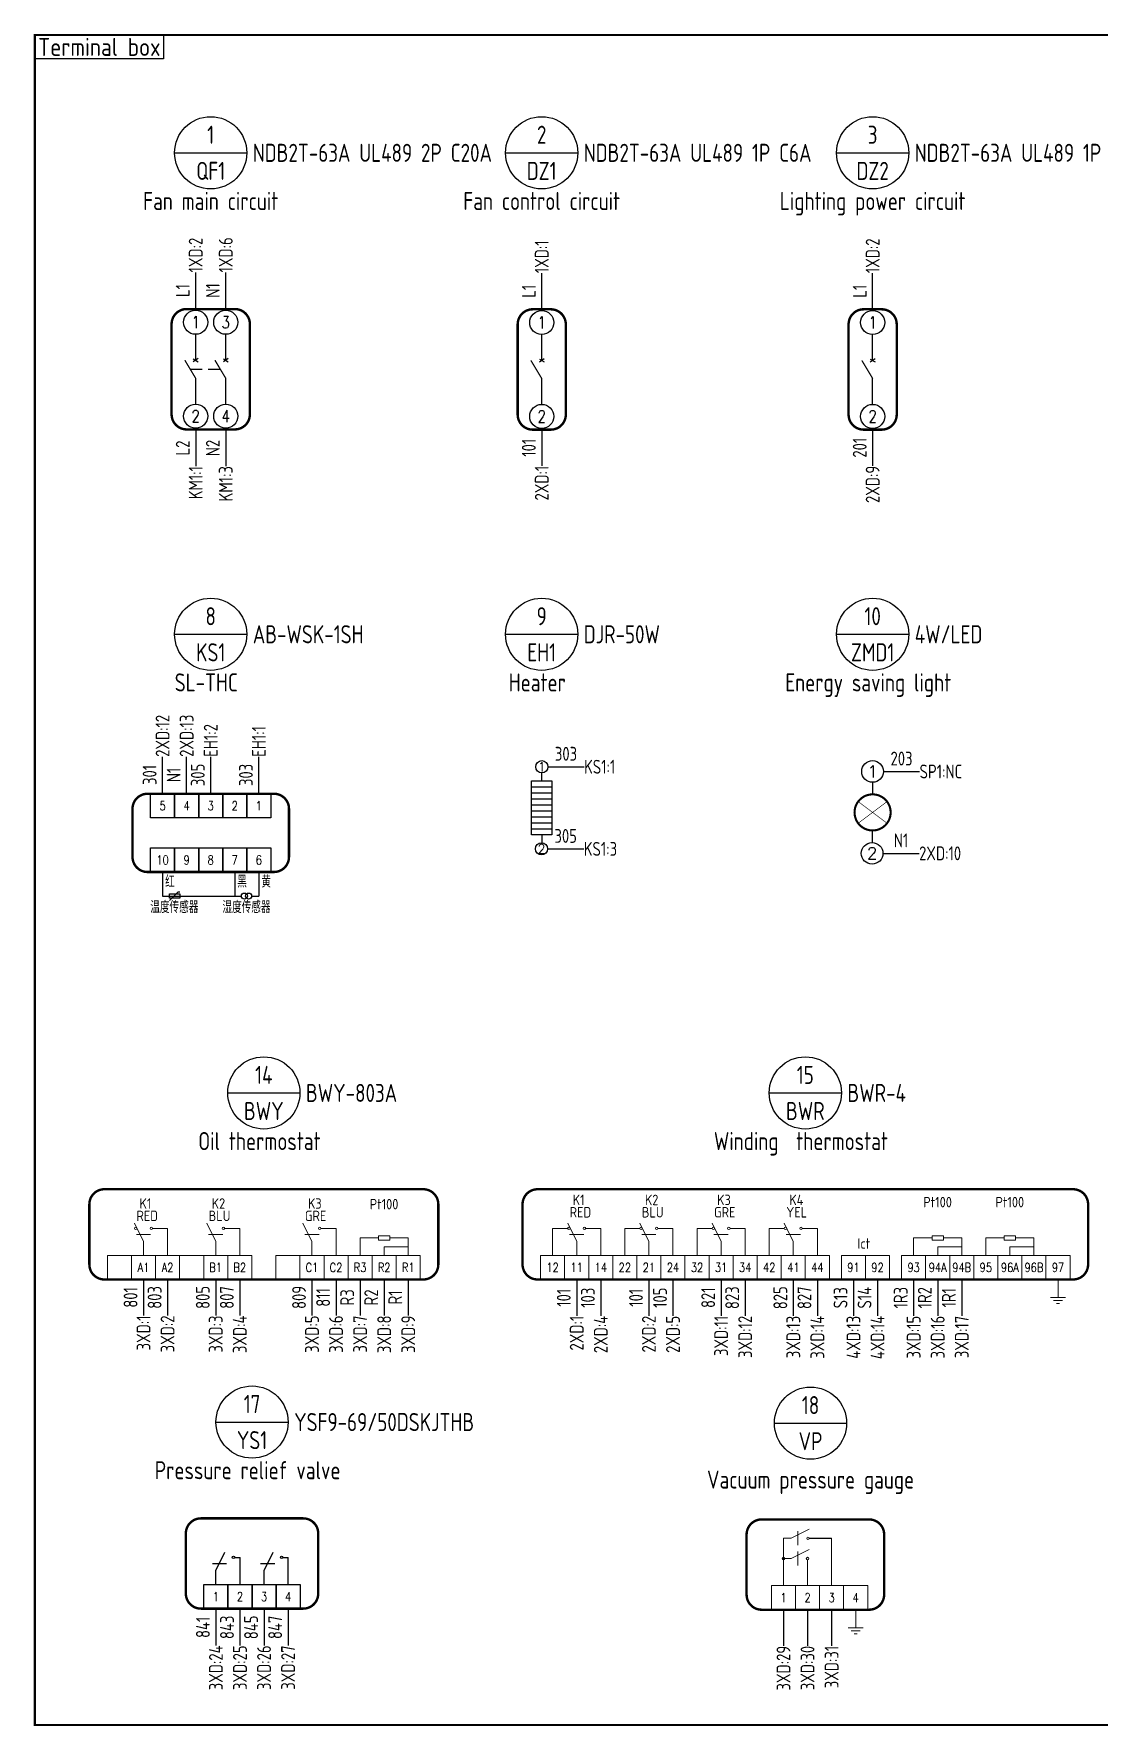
# Model space of a CAD drawing. Header units: millimetres. Extents: x 3839 to 6700, y -15967 to -14234.
# Drawn here: x 5260.4 to 5437.4, y -15955.7 to -15674.5 of the extents above; entities that cross this region are included whole.
import ezdxf
from ezdxf.enums import TextEntityAlignment as Align

# ---------------------------------------------------------------- set-up
doc = ezdxf.new("R2010")
doc.units = ezdxf.units.MM
doc.linetypes.add('ACISOWELD', pattern=[3, 2, -1])
doc.linetypes.add('DASHDOT', pattern=[1, 0.5, -0.25, 0, -0.25])
doc.layers.get('0').update_dxf_attribs({"lineweight": 15})
for name, color, linetype in [('03', 4, 'Continuous'), ('1', 4, 'Continuous'), ('BORDER', 15, 'Continuous'), ('LY_Partlib2', 7, 'Continuous'), ('LY_TEXT', 7, 'Continuous'), ('MARK', 2, 'Continuous'), ('TEXT', 7, 'Continuous')]:
    doc.layers.add(name, color=color, linetype=linetype)
doc.styles.add('DXFS', font='gbenor.shx', dxfattribs={"bigfont": 'gbcbig.shx'})
doc.styles.add('GB', font='gbenor.shx', dxfattribs={"bigfont": 'gbcbig.shx'})
doc.styles.add('LEAD1', font='complex', dxfattribs={"width": 0.8, "bigfont": 'ahztxt'})
doc.styles.add('MY-GB', font='gbenor.shx', dxfattribs={"width": 0.9, "bigfont": 'gbcbig.shx'})
doc.styles.add('ROMANC', font='romanc')
doc.styles.get("Standard").update_dxf_attribs({"font": 'txt', "bigfont": 'gbcbig.shx'})

# ---------------------------------------------------------------- blocks, each defined once
blk = doc.blocks.new('C7D1BA596F85E3279299C4F5CE74D9ED_CDBK-2P')
at = {"color": 7}
for p, q in [((-2.51, 1.5), (-2.51, 5.8)), ((2.49, 1.5), (2.49, 5.8))]:
    blk.add_line(p, q, dxfattribs=at)
for p, q in [((-2.12, 1.76), (-2.9, 1.24)), ((-2.9, 1.72), (-2.12, 1.25)), ((2.88, 1.76), (2.1, 1.24)), ((2.1, 1.72), (2.88, 1.25)), ((-2.51, -5.8), (-2.51, -1.5)), ((2.49, -5.8), (2.49, -1.5))]:
    blk.add_line(p, q)
at = {"const_width": 0.21}
for points in [[(-2.51, -1.5), (-4.31, 1.5)], [(2.49, -1.5), (0.69, 1.5)]]:
    blk.add_lwpolyline(points, dxfattribs=at)
for centre in [(-2.51, 7.8), (2.49, 7.8), (-2.51, -7.8), (2.49, -7.8)]:
    blk.add_circle(centre, 2)
at = {"layer": 'BORDER', "color": 15, "const_width": 0.4}
blk.add_lwpolyline([(-4.01, -10), (4, -10, 0.414214), (6.5, -7.5), (6.5, 7.5, 0.414214), (4, 10), (-4.01, 10, 0.414214), (-6.51, 7.5), (-6.51, -7.5, 0.414214)], format="xyb", close=True, dxfattribs=at)
at = {"layer": 'LY_Partlib2', "linetype": 'ACISOWELD'}
blk.add_line((-3.41, 0), (1.59, 0), dxfattribs=at)
at = {"color": 2, "width": 0.8}
for s, p in [('1', (-2.51, 7.8)), ('3', (2.49, 7.8)), ('2', (-2.51, -7.8)), ('4', (2.49, -7.8))]:
    blk.add_text(s, height=2, dxfattribs=at).set_placement(p, align=Align.MIDDLE_CENTER)
blk = doc.blocks.new('4CA8525D228ADFD39797FB812D361A2E_CDBK-1P')
at = {"color": 7}
blk.add_line((0, 1.5), (0, 5.8), dxfattribs=at)
for p, q in [((0.39, 1.76), (-0.4, 1.24)), ((-0.4, 1.72), (0.39, 1.25)), ((0, -5.8), (0, -1.5))]:
    blk.add_line(p, q)
at = {"const_width": 0.21}
blk.add_lwpolyline([(0, -1.5), (-1.8, 1.5)], dxfattribs=at)
for centre in [(0, 7.8), (0, -7.8)]:
    blk.add_circle(centre, 2)
at = {"layer": 'BORDER', "color": 15, "const_width": 0.4}
blk.add_lwpolyline([(-1.5, -10), (1.5, -10, 0.414214), (4, -7.5), (4, 7.5, 0.414214), (1.5, 10), (-1.5, 10, 0.414214), (-4, 7.5), (-4, -7.5, 0.414214)], format="xyb", close=True, dxfattribs=at)
at = {"color": 2, "width": 0.8}
for s, p in [('1', (0, 7.8)), ('2', (0, -7.8))]:
    blk.add_text(s, height=2, dxfattribs=at).set_placement(p, align=Align.MIDDLE_CENTER)
blk = doc.blocks.new('0C213B48EC8ECAFB12EE58B86122243A_AB-WSK-1SH')
at = {"color": 15, "linetype": 'DASHDOT', "ltscale": 10, "const_width": 0.4}
blk.add_lwpolyline([(10.51, -5.48), (-10.5, -5.48, -0.414214), (-13, -2.98), (-13, 5.02, -0.414214), (-10.5, 7.52), (10.51, 7.52, -0.414214), (13.01, 5.02), (13.01, -2.98, -0.414214)], format="xyb", close=True, dxfattribs=at)
for points in [[(-10, 7.52), (-6, 7.52), (-6, 3.52), (-10, 3.52)], [(-6, 7.52), (-2, 7.52), (-2, 3.52), (-6, 3.52)], [(-2, 7.52), (2, 7.52), (2, 3.52), (-2, 3.52)], [(2, 7.52), (6, 7.52), (6, 3.52), (2, 3.52)], [(6, 7.52), (10, 7.52), (10, 3.52), (6, 3.52)], [(-10, -1.48), (-6, -1.48), (-6, -5.48), (-10, -5.48)], [(-6, -1.48), (-2, -1.48), (-2, -5.48), (-6, -5.48)], [(-2, -1.48), (2, -1.48), (2, -5.48), (-2, -5.48)], [(2, -1.48), (6, -1.48), (6, -5.48), (2, -5.48)], [(6, -1.48), (10, -1.48), (10, -5.48), (6, -5.48)]]:
    blk.add_lwpolyline(points, close=True)
at = {"layer": 'LY_Partlib2'}
for p, q in [((-8, -5.48), (-8, -9.48)), ((4, -5.48), (4, -9.48)), ((8, -5.48), (8, -9.48)), ((-8, -9.48), (4, -9.48)), ((-6.85, -10.2), (-5.39, -8.77)), ((-5.39, -8.77), (-5.15, -8.77)), ((4, -9.48), (5.1, -9.48)), ((6.8, -9.48), (8, -9.48))]:
    blk.add_line(p, q, dxfattribs=at)
blk.add_lwpolyline([(-6.85, -9.11), (-5.15, -9.11), (-5.15, -9.85), (-6.85, -9.85)], close=True, dxfattribs=at)
for centre in [(5.6, -9.48), (6.3, -9.48)]:
    blk.add_circle(centre, 0.5, dxfattribs=at)
at = {"color": 2, "style": 'LEAD1', "width": 0.8}
for s, p in [('5', (-8, 5.52)), ('4', (-4, 5.52)), ('3', (0, 5.52)), ('2', (4, 5.52)), ('1', (8, 5.52)), ('10', (-8, -3.48)), ('9', (-4, -3.48)), ('8', (0, -3.48)), ('7', (4, -3.48)), ('6', (8, -3.48))]:
    blk.add_text(s, height=1.5, dxfattribs=at).set_placement(p, align=Align.MIDDLE_CENTER)
at = {"layer": '03', "color": 4, "style": 'GB'}
for s, p in [('红', (-6.78, -7.06)), ('黑', (5.22, -7.06)), ('黄', (9.22, -7.06)), ('温度传感器', (-6.05, -11.31)), ('湿度传感器', (5.95, -11.31))]:
    blk.add_text(s, height=2, dxfattribs=at).set_placement(p, align=Align.MIDDLE_CENTER)
blk = doc.blocks.new('4B0C91D3432E09BB4388D6CB83DB3FD1_DJR-100W')
for p, q in [((0, 4.5), (0, 5.75)), ((-1.69, 4.5), (1.69, 4.5)), ((-1.69, 3.5), (1.69, 3.5)), ((-1.69, 2.5), (1.69, 2.5)), ((-1.69, 1.5), (1.69, 1.5)), ((-1.69, 1.5), (1.69, 1.5)), ((-1.69, 0.5), (1.69, 0.5)), ((-1.69, -0.5), (1.69, -0.5)), ((-1.69, -1.5), (1.69, -1.5)), ((-1.69, -2.5), (1.69, -2.5)), ((-1.69, -3.5), (1.69, -3.5)), ((0, -4.5), (0, -5.76))]:
    blk.add_line(p, q)
blk.add_lwpolyline([(-1.69, 4.5), (1.69, 4.5), (1.69, -4.5), (-1.69, -4.5)], close=True)
for centre in [(0.02, 6.82), (-0.03, -6.83)]:
    blk.add_circle(centre, 1.01)
at = {"style": 'ROMANC'}
for s, p in [('1', (0.02, 6.05)), ('2', (-0.03, -7.6))]:
    blk.add_text(s, height=1.54, dxfattribs=at).set_placement(p, align=Align.CENTER)
blk = doc.blocks.new('SYMB2_M_PWF31')
at = {"color": 7}
for p, q in [((0, 0), (2, 0)), ((10, 0), (8, 0))]:
    blk.add_line(p, q, dxfattribs=at)
at = {"color": 7, "const_width": 0.35}
blk.add_lwpolyline([(2, 0, 1), (8, 0, 1), (2, 0, -0.185156)], format="xyb", dxfattribs=at)
at = {"color": 7, "const_width": 0.1}
for points in [[(6.8, 2.4), (3.2, -2.4)], [(3.2, 2.4), (6.8, -2.4)]]:
    blk.add_lwpolyline(points, dxfattribs=at)
blk = doc.blocks.new('1DF78D9BFCAB2EA27D67F88D1BA1C401_AC220V 9W 螺口')
for centre in [(0, 6.8), (-0.08, -6.8)]:
    blk.add_circle(centre, 1.8)
at = {"rotation": 89.99999846475511}
blk.add_blockref('SYMB2_M_PWF31', (0, -5), dxfattribs=at)
at = {"color": 2, "style": 'ROMANC'}
for s, p in [('1', (0, 6.8)), ('2', (-0.08, -6.8))]:
    blk.add_text(s, height=1.98, dxfattribs=at).set_placement(p, align=Align.MIDDLE)
blk = doc.blocks.new('F5CFDF1D500D1C5CC94B4C41FF488998_YSF-69')
at = {"linetype": 'Continuous'}
for p, q in [((-6, -1.16), (-4.51, 1.86)), ((-2.87, 1.01), (-2, 1.01)), ((-2, -3.5), (-2, 1.01)), ((2, -1.16), (3.49, 1.86)), ((5.13, 1.01), (6, 1.01)), ((6, -3.5), (6, 1.01)), ((-6.59, -0.02), (-4.23, -0.02)), ((-6, -3.5), (-6, -1.16)), ((1.41, -0.02), (3.77, -0.02)), ((2, -3.5), (2, -1.16))]:
    blk.add_line(p, q, dxfattribs=at)
at = {"color": 15, "linetype": 'DASHDOT', "ltscale": 10, "const_width": 0.4}
blk.add_lwpolyline([(8.5, -7.5), (-8.5, -7.5, -0.414214), (-11, -5), (-11, 5, -0.414214), (-8.5, 7.5), (8.5, 7.5, -0.414214), (11, 5), (11, -5, -0.414214)], format="xyb", close=True, dxfattribs=at)
for points in [[(-8, -3.5), (-4, -3.5), (-4, -7.5), (-8, -7.5)], [(-4, -3.5), (0, -3.5), (0, -7.5), (-4, -7.5)], [(0, -3.5), (4, -3.5), (4, -7.5), (0, -7.5)], [(4, -3.5), (8, -3.5), (8, -7.5), (4, -7.5)]]:
    blk.add_lwpolyline(points, close=True)
at = {"linetype": 'Continuous'}
for centre in [(-3.08, 1.01), (4.92, 1.01)]:
    blk.add_circle(centre, 0.204, dxfattribs=at)
for points in [[(-4.83, 0.08), (-4.83, -0.12), (-4.23, -0.02)], [(3.17, 0.08), (3.17, -0.12), (3.77, -0.02)]]:
    blk.add_solid(points, dxfattribs=at)
at = {"color": 2, "style": 'LEAD1', "width": 0.8}
for s, p in [('1', (-6, -5.5)), ('2', (-2, -5.5)), ('3', (2, -5.5)), ('4', (6, -5.5))]:
    blk.add_text(s, height=1.5, dxfattribs=at).set_placement(p, align=Align.MIDDLE_CENTER)

msp = doc.modelspace()

# ---------------------------------------------------------------- hatches: boundary and pattern name
at = {"layer": 'LY_Partlib2'}
h = msp.add_hatch(color=256, dxfattribs=at)
h.dxf.hatch_style = 1
h.paths.add_polyline_path([(5384.98, -15927.82), (5384.98, -15927.61, 0.414214), (5384.78, -15927.82, 0.414214), (5384.98, -15928.02)])
h.paths.add_polyline_path([(5384.98, -15927.61), (5384.98, -15927.82), (5385.18, -15927.82, 0.414214)])
h.paths.add_polyline_path([(5385.18, -15927.82), (5384.98, -15927.82), (5384.98, -15928.02, 0.414214)])

# ---------------------------------------------------------------- linework, layer by layer
at = {"linetype": 'Continuous'}
for p, q in [((5278.61, -15875.11), (5277.11, -15872.09)), ((5280.11, -15872.95), (5282.61, -15872.95)), ((5282.61, -15877.45), (5282.61, -15872.95)), ((5290.61, -15875.11), (5289.11, -15872.09)), ((5292.11, -15872.95), (5294.61, -15872.95)), ((5294.61, -15877.45), (5294.61, -15872.95)), ((5306.61, -15875.11), (5305.11, -15872.09)), ((5308.11, -15872.95), (5310.61, -15872.95)), ((5310.61, -15877.45), (5310.61, -15872.95)), ((5349.11, -15872.95), (5346.61, -15872.95)), ((5346.61, -15877.45), (5346.61, -15872.95)), ((5350.61, -15875.11), (5349.11, -15872.09)), ((5352.11, -15872.95), (5354.61, -15872.95)), ((5354.61, -15877.45), (5354.61, -15872.95)), ((5361.11, -15872.95), (5358.61, -15872.95)), ((5358.61, -15877.45), (5358.61, -15872.95)), ((5362.61, -15875.11), (5361.11, -15872.09)), ((5364.11, -15872.95), (5366.61, -15872.95)), ((5366.61, -15877.45), (5366.61, -15872.95)), ((5373.11, -15872.95), (5370.61, -15872.95)), ((5370.61, -15877.45), (5370.61, -15872.95)), ((5374.61, -15875.11), (5373.11, -15872.09)), ((5376.11, -15872.95), (5378.61, -15872.95)), ((5378.61, -15877.45), (5378.61, -15872.95)), ((5385.11, -15872.95), (5382.61, -15872.95)), ((5382.61, -15877.45), (5382.61, -15872.95)), ((5386.61, -15875.11), (5385.11, -15872.09)), ((5388.11, -15872.95), (5390.61, -15872.95)), ((5390.61, -15877.45), (5390.61, -15872.95)), ((5277.43, -15873.97), (5279.79, -15873.97)), ((5278.61, -15877.45), (5278.61, -15875.11)), ((5289.43, -15873.97), (5291.79, -15873.97)), ((5290.61, -15877.45), (5290.61, -15875.11)), ((5305.43, -15873.97), (5307.79, -15873.97)), ((5306.61, -15877.45), (5306.61, -15875.11)), ((5314.61, -15877.45), (5314.61, -15874.55)), ((5314.61, -15874.55), (5317.67, -15874.55)), ((5318.61, -15877.45), (5318.61, -15876)), ((5318.61, -15876), (5322.61, -15876)), ((5319.55, -15874.55), (5322.61, -15874.55)), ((5322.61, -15877.45), (5322.61, -15874.55)), ((5349.43, -15873.97), (5351.79, -15873.97)), ((5350.61, -15877.45), (5350.61, -15875.11)), ((5361.43, -15873.97), (5363.79, -15873.97)), ((5362.61, -15877.45), (5362.61, -15875.11)), ((5373.43, -15873.97), (5375.79, -15873.97)), ((5374.61, -15877.45), (5374.61, -15875.11)), ((5385.43, -15873.97), (5387.79, -15873.97)), ((5386.61, -15877.45), (5386.61, -15875.11)), ((5406.61, -15877.45), (5406.61, -15874.55)), ((5406.61, -15874.55), (5409.67, -15874.55)), ((5410.61, -15877.45), (5410.61, -15876)), ((5410.61, -15876), (5414.61, -15876)), ((5411.55, -15874.55), (5414.61, -15874.55)), ((5414.61, -15877.45), (5414.61, -15874.55)), ((5418.61, -15877.45), (5418.61, -15874.55)), ((5418.61, -15874.55), (5421.67, -15874.55)), ((5422.61, -15877.45), (5422.61, -15876)), ((5422.61, -15876), (5426.61, -15876)), ((5423.55, -15874.55), (5426.61, -15874.55)), ((5426.61, -15877.45), (5426.61, -15874.55)), ((5386.23, -15924.45), (5389.25, -15922.95)), ((5387.37, -15923.27), (5387.37, -15925.62)), ((5384.98, -15927.82), (5384.98, -15924.45)), ((5386.23, -15924.45), (5384.98, -15924.45)), ((5386.23, -15927.82), (5389.25, -15926.32)), ((5387.37, -15926.64), (5387.37, -15928.99)), ((5392.98, -15932.32), (5392.98, -15924.45)), ((5386.23, -15927.82), (5384.98, -15927.82)), ((5384.98, -15932.32), (5384.98, -15927.82)), ((5388.98, -15932.32), (5388.98, -15928.02))]:
    msp.add_line(p, q, dxfattribs=at)
at = {"color": 7}
for p, q in [((5430.61, -15881.45), (5430.61, -15884.45)), ((5429.36, -15884.45), (5431.86, -15884.45)), ((5429.86, -15884.95), (5431.36, -15884.95)), ((5430.36, -15885.45), (5430.86, -15885.45)), ((5396.98, -15936.32), (5396.98, -15939.32)), ((5395.73, -15939.32), (5398.23, -15939.32)), ((5396.23, -15939.82), (5397.73, -15939.82)), ((5396.73, -15940.32), (5397.23, -15940.32))]:
    msp.add_line(p, q, dxfattribs=at)
at = {"color": 15, "linetype": 'DASHDOT', "ltscale": 10, "const_width": 0.4}
for points in [[(5325.11, -15881.45), (5272.11, -15881.45, -0.414214), (5269.61, -15878.95), (5269.61, -15868.95, -0.414214), (5272.11, -15866.45), (5325.11, -15866.45, -0.414214), (5327.61, -15868.95), (5327.61, -15878.95, -0.414214)], [(5433.11, -15881.45), (5344.11, -15881.45, -0.414214), (5341.61, -15878.95), (5341.61, -15868.95, -0.414214), (5344.11, -15866.45), (5433.11, -15866.45, -0.414214), (5435.61, -15868.95), (5435.61, -15878.95, -0.414214)], [(5399.21, -15936.32), (5381.35, -15936.32, -0.414214), (5378.85, -15933.82), (5378.85, -15923.82, -0.414214), (5381.35, -15921.32), (5399.21, -15921.32, -0.414214), (5401.71, -15923.82), (5401.71, -15933.82, -0.414214)]]:
    msp.add_lwpolyline(points, format="xyb", close=True, dxfattribs=at)
at = {"linetype": 'Continuous'}
for points in [[(5317.67, -15874.17), (5319.55, -15874.17), (5319.55, -15874.94), (5317.67, -15874.94)], [(5409.67, -15874.17), (5411.55, -15874.17), (5411.55, -15874.94), (5409.67, -15874.94)], [(5421.67, -15874.17), (5423.55, -15874.17), (5423.55, -15874.94), (5421.67, -15874.94)]]:
    msp.add_lwpolyline(points, close=True, dxfattribs=at)
for points in [[(5272.61, -15877.45), (5276.61, -15877.45), (5276.61, -15881.45), (5272.61, -15881.45)], [(5276.61, -15877.45), (5280.61, -15877.45), (5280.61, -15881.45), (5276.61, -15881.45)], [(5280.61, -15877.45), (5284.61, -15877.45), (5284.61, -15881.45), (5280.61, -15881.45)], [(5284.61, -15877.45), (5288.61, -15877.45), (5288.61, -15881.45), (5284.61, -15881.45)], [(5288.61, -15877.45), (5292.61, -15877.45), (5292.61, -15881.45), (5288.61, -15881.45)], [(5292.61, -15877.45), (5296.61, -15877.45), (5296.61, -15881.45), (5292.61, -15881.45)], [(5300.61, -15877.45), (5304.61, -15877.45), (5304.61, -15881.45), (5300.61, -15881.45)], [(5304.61, -15877.45), (5308.61, -15877.45), (5308.61, -15881.45), (5304.61, -15881.45)], [(5308.61, -15877.45), (5312.61, -15877.45), (5312.61, -15881.45), (5308.61, -15881.45)], [(5312.61, -15877.45), (5316.61, -15877.45), (5316.61, -15881.45), (5312.61, -15881.45)], [(5316.61, -15877.45), (5320.61, -15877.45), (5320.61, -15881.45), (5316.61, -15881.45)], [(5320.61, -15877.45), (5324.61, -15877.45), (5324.61, -15881.45), (5320.61, -15881.45)], [(5344.61, -15877.45), (5348.61, -15877.45), (5348.61, -15881.45), (5344.61, -15881.45)], [(5348.61, -15877.45), (5352.61, -15877.45), (5352.61, -15881.45), (5348.61, -15881.45)], [(5352.61, -15877.45), (5356.61, -15877.45), (5356.61, -15881.45), (5352.61, -15881.45)], [(5356.61, -15877.45), (5360.61, -15877.45), (5360.61, -15881.45), (5356.61, -15881.45)], [(5360.61, -15877.45), (5364.61, -15877.45), (5364.61, -15881.45), (5360.61, -15881.45)], [(5364.61, -15877.45), (5368.61, -15877.45), (5368.61, -15881.45), (5364.61, -15881.45)], [(5368.61, -15877.45), (5372.61, -15877.45), (5372.61, -15881.45), (5368.61, -15881.45)], [(5372.61, -15877.45), (5376.61, -15877.45), (5376.61, -15881.45), (5372.61, -15881.45)], [(5376.61, -15877.45), (5380.61, -15877.45), (5380.61, -15881.45), (5376.61, -15881.45)], [(5380.61, -15877.45), (5384.61, -15877.45), (5384.61, -15881.45), (5380.61, -15881.45)], [(5384.61, -15877.45), (5388.61, -15877.45), (5388.61, -15881.45), (5384.61, -15881.45)], [(5388.61, -15877.45), (5392.61, -15877.45), (5392.61, -15881.45), (5388.61, -15881.45)], [(5394.61, -15877.45), (5398.61, -15877.45), (5398.61, -15881.45), (5394.61, -15881.45)], [(5398.61, -15877.45), (5402.61, -15877.45), (5402.61, -15881.45), (5398.61, -15881.45)], [(5404.61, -15877.45), (5408.61, -15877.45), (5408.61, -15881.45), (5404.61, -15881.45)], [(5408.61, -15877.45), (5412.61, -15877.45), (5412.61, -15881.45), (5408.61, -15881.45)], [(5412.61, -15877.45), (5416.61, -15877.45), (5416.61, -15881.45), (5412.61, -15881.45)], [(5416.61, -15877.45), (5420.61, -15877.45), (5420.61, -15881.45), (5416.61, -15881.45)], [(5420.61, -15877.45), (5424.61, -15877.45), (5424.61, -15881.45), (5420.61, -15881.45)], [(5424.61, -15877.45), (5428.61, -15877.45), (5428.61, -15881.45), (5424.61, -15881.45)], [(5428.61, -15877.45), (5432.61, -15877.45), (5432.61, -15881.45), (5428.61, -15881.45)], [(5382.98, -15932.32), (5386.98, -15932.32), (5386.98, -15936.32), (5382.98, -15936.32)], [(5386.98, -15932.32), (5390.98, -15932.32), (5390.98, -15936.32), (5386.98, -15936.32)], [(5390.98, -15932.32), (5394.98, -15932.32), (5394.98, -15936.32), (5390.98, -15936.32)], [(5394.98, -15932.32), (5398.98, -15932.32), (5398.98, -15936.32), (5394.98, -15936.32)]]:
    msp.add_lwpolyline(points, close=True)
at = {"color": 7, "const_width": 0.15}
for points in [[(5431.86, -15884.45), (5429.36, -15884.45)], [(5431.36, -15884.95), (5429.86, -15884.95)], [(5430.86, -15885.45), (5430.36, -15885.45)], [(5398.23, -15939.32), (5395.73, -15939.32)], [(5397.73, -15939.82), (5396.23, -15939.82)], [(5397.23, -15940.32), (5396.73, -15940.32)]]:
    msp.add_lwpolyline(points, dxfattribs=at)
at = {"linetype": 'Continuous'}
for centre in [(5277.31, -15872.95), (5279.9, -15872.95), (5291.9, -15872.95), (5307.9, -15872.95), (5349.31, -15872.95), (5351.9, -15872.95), (5361.31, -15872.95), (5363.9, -15872.95), (5373.31, -15872.95), (5375.9, -15872.95), (5385.31, -15872.95), (5387.9, -15872.95), (5389.05, -15924.45), (5384.98, -15927.82), (5388.98, -15927.82)]:
    msp.add_circle(centre, 0.204, dxfattribs=at)
for points in [[(5279.19, -15873.88), (5279.19, -15874.07), (5279.79, -15873.97)], [(5291.19, -15873.88), (5291.19, -15874.07), (5291.79, -15873.97)], [(5307.19, -15873.88), (5307.19, -15874.07), (5307.79, -15873.97)], [(5351.19, -15873.88), (5351.19, -15874.07), (5351.79, -15873.97)], [(5363.19, -15873.88), (5363.19, -15874.07), (5363.79, -15873.97)], [(5375.19, -15873.88), (5375.19, -15874.07), (5375.79, -15873.97)], [(5387.19, -15873.88), (5387.19, -15874.07), (5387.79, -15873.97)], [(5387.47, -15925.03), (5387.27, -15925.03), (5387.37, -15925.62)], [(5387.47, -15928.4), (5387.27, -15928.4), (5387.37, -15928.99)]]:
    msp.add_solid(points, dxfattribs=at)
at = {"layer": '1', "const_width": 0.356}
msp.add_lwpolyline([(5260.56, -15955.49), (5651.29, -15955.49), (5651.29, -15674.65), (5260.56, -15674.65), (5260.56, -15955.49)], dxfattribs=at)
at = {"layer": 'LY_Partlib2'}
for p, q in [((5281.91, -15674.65), (5281.91, -15678.63)), ((5281.91, -15678.63), (5260.56, -15678.63))]:
    msp.add_line(p, q, dxfattribs=at)
at = {"layer": 'LY_Partlib2', "color": 1}
msp.add_line((5389.25, -15924.45), (5392.98, -15924.45), dxfattribs=at)
at = {"layer": 'LY_TEXT'}
for p, q in [((5287.28, -15720.12), (5287.28, -15714.12)), ((5292.28, -15720.12), (5292.28, -15714.12)), ((5344.8, -15720.24), (5344.8, -15714.24)), ((5399.8, -15720.24), (5399.8, -15714.24)), ((5287.28, -15740.29), (5287.28, -15746.29)), ((5292.28, -15740.29), (5292.28, -15746.29)), ((5344.8, -15740.24), (5344.8, -15746.24)), ((5399.8, -15740.24), (5399.8, -15746.24)), ((5281.78, -15800.61), (5281.78, -15794.61)), ((5285.78, -15800.61), (5285.78, -15794.61)), ((5289.78, -15800.61), (5289.78, -15794.61)), ((5297.78, -15800.61), (5297.78, -15794.61)), ((5345.83, -15796.25), (5351.83, -15796.25)), ((5401.6, -15797.04), (5407.6, -15797.04)), ((5345.78, -15809.9), (5351.78, -15809.9)), ((5401.52, -15810.64), (5407.52, -15810.64)), ((5278.61, -15881.43), (5278.61, -15887.43)), ((5282.61, -15881.43), (5282.61, -15887.43)), ((5290.61, -15881.43), (5290.61, -15887.43)), ((5294.61, -15881.43), (5294.61, -15887.43)), ((5306.61, -15881.43), (5306.61, -15887.43)), ((5310.61, -15881.43), (5310.61, -15887.43)), ((5314.61, -15881.43), (5314.61, -15887.43)), ((5318.61, -15881.43), (5318.61, -15887.43)), ((5322.61, -15881.43), (5322.61, -15887.43)), ((5350.61, -15881.48), (5350.61, -15887.48)), ((5354.61, -15881.48), (5354.61, -15887.48)), ((5362.61, -15881.48), (5362.61, -15887.48)), ((5366.61, -15881.48), (5366.61, -15887.48)), ((5374.61, -15881.48), (5374.61, -15887.48)), ((5378.61, -15881.48), (5378.61, -15887.48)), ((5386.61, -15881.48), (5386.61, -15887.48)), ((5390.61, -15881.48), (5390.61, -15887.48)), ((5396.61, -15881.48), (5396.61, -15887.48)), ((5400.61, -15881.48), (5400.61, -15887.48)), ((5406.61, -15881.48), (5406.61, -15887.48)), ((5410.61, -15881.48), (5410.61, -15887.48)), ((5414.61, -15881.48), (5414.61, -15887.48)), ((5290.64, -15936.25), (5290.64, -15942.25)), ((5294.64, -15936.25), (5294.64, -15942.25)), ((5298.64, -15936.25), (5298.64, -15942.25)), ((5302.64, -15936.25), (5302.64, -15942.25)), ((5384.98, -15936.32), (5384.98, -15942.32)), ((5388.98, -15936.32), (5388.98, -15942.32)), ((5392.98, -15936.32), (5392.98, -15942.32))]:
    msp.add_line(p, q, dxfattribs=at)
at = {"layer": 'MARK'}
for p, q in [((5283.78, -15694.24), (5295.78, -15694.24)), ((5338.79, -15694.24), (5350.79, -15694.24)), ((5393.8, -15694.24), (5405.8, -15694.24)), ((5283.78, -15774.24), (5295.78, -15774.24)), ((5338.79, -15774.24), (5350.79, -15774.24)), ((5393.8, -15774.24), (5405.8, -15774.24)), ((5292.61, -15850.45), (5304.61, -15850.45)), ((5382.61, -15850.45), (5394.61, -15850.45)), ((5290.65, -15905.14), (5302.65, -15905.14)), ((5383.48, -15905.32), (5395.48, -15905.32))]:
    msp.add_line(p, q, dxfattribs=at)
for centre in [(5289.78, -15694.24), (5344.79, -15694.24), (5399.8, -15694.24), (5289.78, -15774.24), (5344.79, -15774.24), (5399.8, -15774.24), (5298.61, -15850.45), (5388.61, -15850.45), (5296.65, -15905.14), (5389.48, -15905.32)]:
    msp.add_circle(centre, 6, dxfattribs=at)

# ---------------------------------------------------------------- block references
at = {"layer": 'LY_Partlib2'}
for name, p in [('C7D1BA596F85E3279299C4F5CE74D9ED_CDBK-2P', (5289.79, -15730.2)), ('4CA8525D228ADFD39797FB812D361A2E_CDBK-1P', (5344.8, -15730.24)), ('4CA8525D228ADFD39797FB812D361A2E_CDBK-1P', (5399.8, -15730.24)), ('4B0C91D3432E09BB4388D6CB83DB3FD1_DJR-100W', (5344.79, -15803.07)), ('1DF78D9BFCAB2EA27D67F88D1BA1C401_AC220V 9W 螺口', (5399.79, -15803.84)), ('0C213B48EC8ECAFB12EE58B86122243A_AB-WSK-1SH', (5289.78, -15808.26)), ('F5CFDF1D500D1C5CC94B4C41FF488998_YSF-69', (5296.65, -15928.64))]:
    msp.add_blockref(name, p, dxfattribs=at)

# ---------------------------------------------------------------- texts
at = {"color": 2, "style": 'LEAD1', "width": 0.8}
for s, p in [('A1', (5278.61, -15879.45)), ('A2', (5282.61, -15879.45)), ('B1', (5290.61, -15879.45)), ('B2', (5294.61, -15879.45)), ('C1', (5306.61, -15879.45)), ('C2', (5310.61, -15879.45)), ('R3', (5314.61, -15879.45)), ('R2', (5318.61, -15879.45)), ('R1', (5322.61, -15879.45)), ('12', (5346.61, -15879.45)), ('11', (5350.61, -15879.45)), ('14', (5354.61, -15879.45)), ('22', (5358.61, -15879.45)), ('21', (5362.61, -15879.45)), ('24', (5366.61, -15879.45)), ('32', (5370.61, -15879.45)), ('31', (5374.61, -15879.45)), ('34', (5378.61, -15879.45)), ('42', (5382.61, -15879.45)), ('41', (5386.61, -15879.45)), ('44', (5390.61, -15879.45)), ('91', (5396.61, -15879.45)), ('92', (5400.61, -15879.45)), ('93', (5406.61, -15879.45)), ('94A', (5410.61, -15879.45)), ('94B', (5414.61, -15879.45)), ('95', (5418.61, -15879.45)), ('96A', (5422.61, -15879.45)), ('96B', (5426.61, -15879.45)), ('97', (5430.61, -15879.45)), ('1', (5384.98, -15934.32)), ('2', (5388.98, -15934.32)), ('3', (5392.98, -15934.32)), ('4', (5396.98, -15934.32))]:
    msp.add_text(s, height=1.5, dxfattribs=at).set_placement(p, align=Align.MIDDLE_CENTER)
at = {"layer": '03', "color": 4, "style": 'DXFS'}
for s, p in [('K1', (5349.95, -15869.1)), ('K2', (5361.95, -15869.1)), ('K3', (5373.95, -15869.1)), ('K4', (5385.95, -15869.1)), ('Pt100', (5408.22, -15869.46)), ('Pt100', (5420.22, -15869.46)), ('RED', (5277.44, -15871.75)), ('K1', (5277.95, -15869.7)), ('BLU', (5289.44, -15871.75)), ('K2', (5289.95, -15869.7)), ('GRE', (5305.44, -15871.75)), ('K3', (5305.95, -15869.7)), ('Pt100', (5316.22, -15869.8)), ('RED', (5349.44, -15871.15)), ('BLU', (5361.44, -15871.15)), ('GRE', (5373.44, -15871.15)), ('YEL', (5385.44, -15871.15)), ('Ict', (5397.28, -15876.34))]:
    msp.add_text(s, height=1.742, dxfattribs=at).set_placement(p)
at = {"layer": 'LY_Partlib2', "style": 'MY-GB'}
msp.add_text('Terminal box', height=3, dxfattribs=at).set_placement((5271.26, -15676.64), align=Align.MIDDLE)
at = {"layer": 'LY_TEXT', "style": 'MY-GB', "width": 0.9}
for s, p in [('1XD:2', (5287.28, -15714.12)), ('1XD:6', (5292.28, -15714.12)), ('1XD:1', (5344.8, -15714.24)), ('1XD:2', (5399.8, -15714.24)), ('2XD:12', (5281.78, -15794.61)), ('2XD:13', (5285.78, -15794.61)), ('EH1:2', (5289.78, -15794.61)), ('EH1:1', (5297.78, -15794.61))]:
    msp.add_text(s, height=2.3, rotation=90, dxfattribs=at).set_placement(p, align=Align.MIDDLE_LEFT)
for s, p in [('L1', (5286.28, -15717.12)), ('N1', (5291.28, -15717.12)), ('L1', (5343.8, -15717.24)), ('L1', (5398.8, -15717.24)), ('L2', (5286.28, -15743.29)), ('N2', (5291.28, -15743.29)), ('101', (5343.8, -15743.24)), ('201', (5398.8, -15743.24)), ('301', (5280.78, -15797.61)), ('N1', (5284.78, -15797.61)), ('305', (5288.78, -15797.61)), ('303', (5296.78, -15797.61)), ('801', (5277.61, -15884.43)), ('803', (5281.61, -15884.43)), ('805', (5289.61, -15884.43)), ('807', (5293.61, -15884.43)), ('809', (5305.61, -15884.43)), ('811', (5309.61, -15884.43)), ('R3', (5313.61, -15884.43)), ('R2', (5317.61, -15884.43)), ('R1', (5321.61, -15884.43)), ('101', (5349.61, -15884.48)), ('103', (5353.61, -15884.48)), ('101', (5361.61, -15884.48)), ('105', (5365.61, -15884.48)), ('821', (5373.61, -15884.48)), ('823', (5377.61, -15884.48)), ('825', (5385.61, -15884.48)), ('827', (5389.61, -15884.48)), ('S13', (5395.61, -15884.48)), ('S14', (5399.61, -15884.48)), ('1R3', (5405.61, -15884.48)), ('1R2', (5409.61, -15884.48)), ('1R1', (5413.61, -15884.48)), ('841', (5289.64, -15939.25)), ('843', (5293.64, -15939.25)), ('845', (5297.64, -15939.25)), ('847', (5301.64, -15939.25))]:
    msp.add_text(s, height=2.3, rotation=90, dxfattribs=at).set_placement(p, align=Align.CENTER)
for s, p in [('KM1:1', (5287.28, -15746.29)), ('KM1:3', (5292.28, -15746.29)), ('2XD:1', (5344.8, -15746.24)), ('2XD:9', (5399.8, -15746.24)), ('3XD:4', (5294.61, -15887.43)), ('2XD:4', (5354.61, -15887.48)), ('3XD:14', (5390.61, -15887.48)), ('4XD:14', (5400.61, -15887.48)), ('3XD:1', (5278.61, -15887.43)), ('3XD:2', (5282.61, -15887.43)), ('3XD:3', (5290.61, -15887.43)), ('3XD:5', (5306.61, -15887.43)), ('3XD:6', (5310.61, -15887.43)), ('3XD:7', (5314.61, -15887.43)), ('3XD:8', (5318.61, -15887.43)), ('3XD:9', (5322.61, -15887.43)), ('2XD:1', (5350.61, -15887.48)), ('2XD:2', (5362.61, -15887.48)), ('2XD:5', (5366.61, -15887.48)), ('3XD:11', (5374.61, -15887.48)), ('3XD:12', (5378.61, -15887.48)), ('3XD:13', (5386.61, -15887.48)), ('4XD:13', (5396.61, -15887.48)), ('3XD:15', (5406.61, -15887.48)), ('3XD:16', (5410.61, -15887.48)), ('3XD:17', (5414.61, -15887.48)), ('3XD:24', (5290.64, -15942.25)), ('3XD:25', (5294.64, -15942.25)), ('3XD:26', (5298.64, -15942.25)), ('3XD:27', (5302.64, -15942.25)), ('3XD:29', (5384.98, -15942.32)), ('3XD:30', (5388.98, -15942.32)), ('3XD:31', (5392.98, -15942.32))]:
    msp.add_text(s, height=2.3, rotation=90, dxfattribs=at).set_placement(p, align=Align.MIDDLE_RIGHT)
for s, p in [('303', (5348.83, -15795.25)), ('203', (5404.6, -15796.04)), ('305', (5348.78, -15808.9)), ('N1', (5404.52, -15809.64))]:
    msp.add_text(s, height=2.3, dxfattribs=at).set_placement(p, align=Align.CENTER)
for s, p in [('KS1:1', (5351.83, -15796.25)), ('SP1:NC', (5407.6, -15797.04)), ('KS1:3', (5351.78, -15809.9)), ('2XD:10', (5407.52, -15810.64))]:
    msp.add_text(s, height=2.3, dxfattribs=at).set_placement(p, align=Align.MIDDLE_LEFT)
at = {"layer": 'MARK', "style": 'MY-GB', "width": 0.9}
for s, p in [('1', (5289.78, -15691.24)), ('2', (5344.79, -15691.24)), ('3', (5399.8, -15691.24)), ('QF1', (5289.78, -15697.24)), ('DZ1', (5344.79, -15697.24)), ('DZ2', (5399.8, -15697.24)), ('8', (5289.78, -15771.24)), ('9', (5344.79, -15771.24)), ('10', (5399.8, -15771.24)), ('KS1', (5289.78, -15777.24)), ('EH1', (5344.79, -15777.24)), ('ZMD1', (5399.8, -15777.24)), ('14', (5298.61, -15847.45)), ('15', (5388.61, -15847.45)), ('BWY', (5298.61, -15853.45)), ('BWR', (5388.61, -15853.45)), ('17', (5296.65, -15902.14)), ('18', (5389.48, -15902.32)), ('YS1', (5296.65, -15908.14)), ('VP', (5389.48, -15908.32))]:
    msp.add_text(s, height=3, dxfattribs=at).set_placement(p, align=Align.MIDDLE_CENTER)
for s, p in [('NDB2T-63A UL489 2P C20A', (5296.78, -15694.24)), ('NDB2T-63A UL489 1P C6A', (5351.79, -15694.24)), ('NDB2T-63A UL489 1P C2A', (5406.8, -15694.24)), ('AB-WSK-1SH', (5296.78, -15774.24)), ('DJR-50W', (5351.79, -15774.24)), ('4W/LED', (5406.8, -15774.24)), ('BWY-803A', (5305.61, -15850.45)), ('BWR-4', (5395.61, -15850.45)), ('YSF9-69/50DSKJTHB', (5303.65, -15905.14))]:
    msp.add_text(s, height=3, dxfattribs=at).set_placement(p, align=Align.MIDDLE_LEFT)
at = {"layer": 'TEXT', "style": 'MY-GB', "width": 0.9}
for s, p in [('Fan main circuit', (5289.78, -15702.24)), ('Fan control circuit', (5344.79, -15702.24)), ('Lighting power circuit', (5399.8, -15702.24)), ('SL-THC ', (5289.78, -15782.24)), ('Heater ', (5344.79, -15782.24)), ('Energy saving light ', (5399.8, -15782.24)), ('Oil thermostat ', (5298.61, -15858.45)), ('Winding  thermostat ', (5388.61, -15858.45)), ('Pressure relief valve ', (5296.65, -15913.14)), ('Vacuum pressure gauge', (5389.48, -15914.69))]:
    msp.add_text(s, height=3, dxfattribs=at).set_placement(p, align=Align.MIDDLE_CENTER)

doc.saveas('drawing.dxf')
